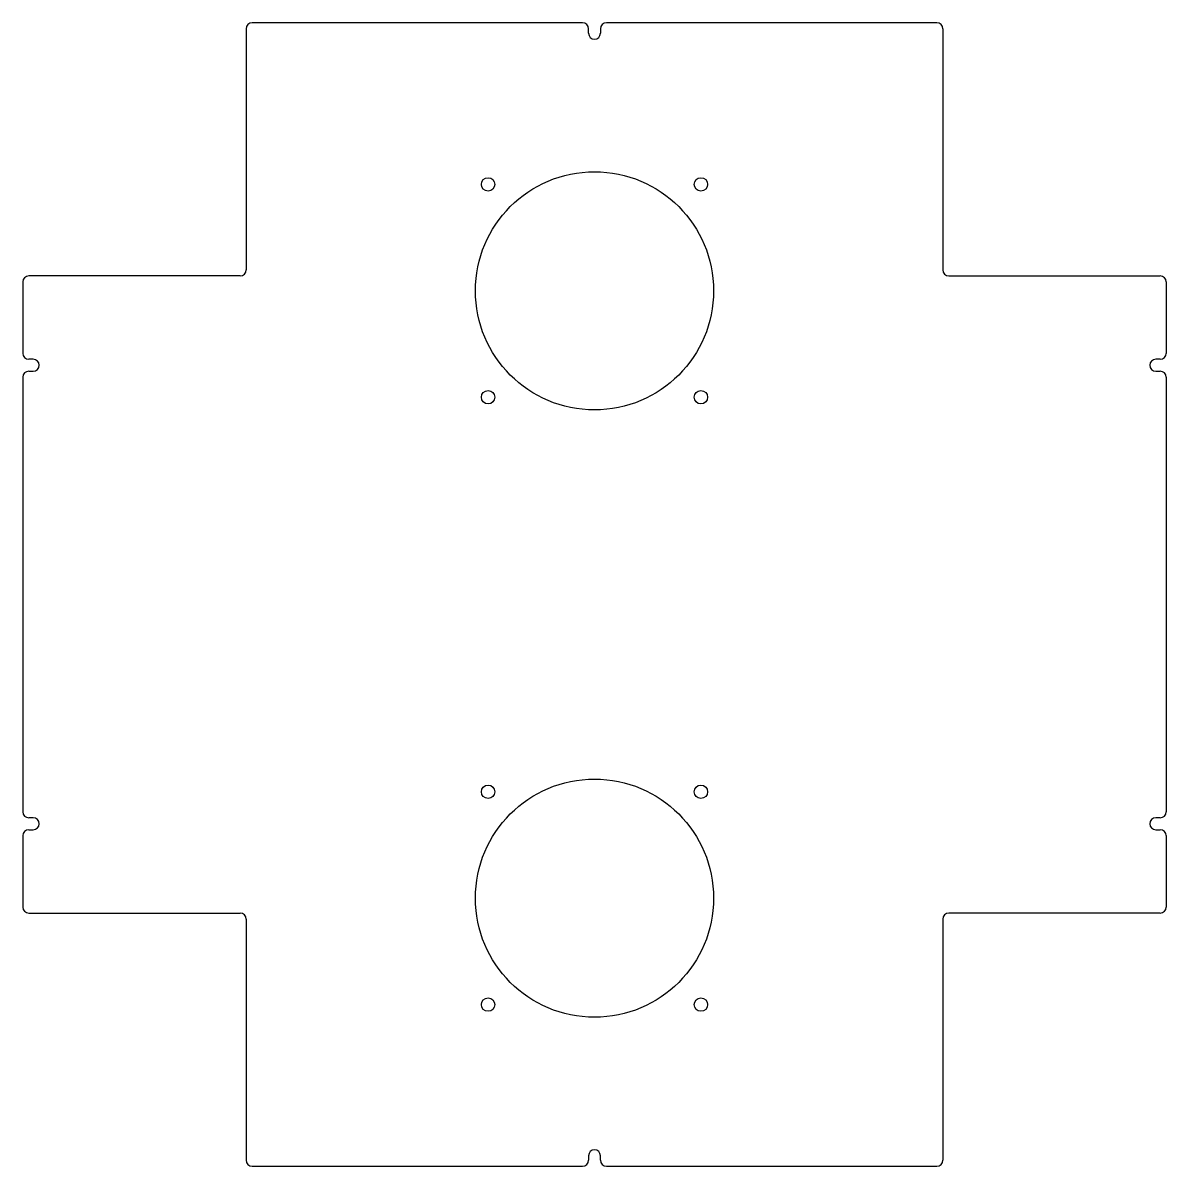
# Model space of a CAD drawing. Header units: millimetres. Extents: x -75 to 309, y -384 to 0.
import ezdxf

# ---------------------------------------------------------------- set-up
doc = ezdxf.new("R2010")
doc.units = ezdxf.units.MM

msp = doc.modelspace()

# ---------------------------------------------------------------- linework, layer by layer
at = {"color": 7, "linetype": 'Continuous', "lineweight": 25}
for p, q in [((113, 0), (2, 0)), ((232, 0), (121, 0)), ((0, -2), (0, -83)), ((115, -3.5), (115, -2)), ((119, -2), (119, -3.5)), ((234, -2), (234, -83)), ((-75, -87), (-75, -111)), ((-2, -85), (-73, -85)), ((236, -85), (307, -85)), ((309, -87), (309, -111)), ((-71.5, -113), (-73, -113)), ((307, -113), (305.5, -113)), ((-75, -119), (-75, -265)), ((-73, -117), (-71.5, -117)), ((305.5, -117), (307, -117)), ((309, -119), (309, -265)), ((-71.5, -267), (-73, -267)), ((307, -267), (305.5, -267)), ((-73, -271), (-71.5, -271)), ((305.5, -271), (307, -271)), ((-75, -273), (-75, -297)), ((309, -273), (309, -297)), ((-73, -299), (-2, -299)), ((307, -299), (236, -299)), ((0, -301), (0, -382)), ((234, -301), (234, -382)), ((2, -384), (113, -384)), ((115, -380.5), (115, -382)), ((119, -382), (119, -380.5)), ((121, -384), (232, -384))]:
    msp.add_line(p, q, dxfattribs=at)
for centre, radius in [((117, -90), 40), ((81.25, -54.25), 2.25), ((152.75, -54.25), 2.25), ((81.25, -125.75), 2.25), ((152.75, -125.75), 2.25), ((117, -294), 40), ((81.25, -258.25), 2.25), ((152.75, -258.25), 2.25), ((81.25, -329.75), 2.25), ((152.75, -329.75), 2.25)]:
    msp.add_circle(centre, radius, dxfattribs=at)
for centre, start, end in [((2, -2), 90, 180), ((113, -2), 0, 90), ((232, -2), 0, 90), ((117, -3.5), 180, 0), ((121, -2), 90, 180), ((-2, -83), 270, 0), ((236, -83), 180, 270), ((-73, -87), 90, 180), ((307, -87), 0, 90), ((-73, -111), 180, 270), ((307, -111), 270, 0), ((-71.5, -115), 270, 90), ((305.5, -115), 90, 270), ((-73, -119), 90, 180), ((307, -119), 0, 90), ((-73, -265), 180, 270), ((-71.5, -269), 270, 90), ((305.5, -269), 90, 270), ((307, -265), 270, 0), ((-73, -273), 90, 180), ((307, -273), 360, 90), ((-73, -297), 180, 270), ((-2, -301), 0, 90), ((236, -301), 90, 180), ((307, -297), 270, 360), ((117, -380.5), 0, 180), ((2, -382), 180, 270), ((113, -382), 270, 360), ((121, -382), 180, 270), ((232, -382), 270, 0)]:
    msp.add_arc(centre, 2, start, end, dxfattribs=at)

doc.saveas('drawing.dxf')
